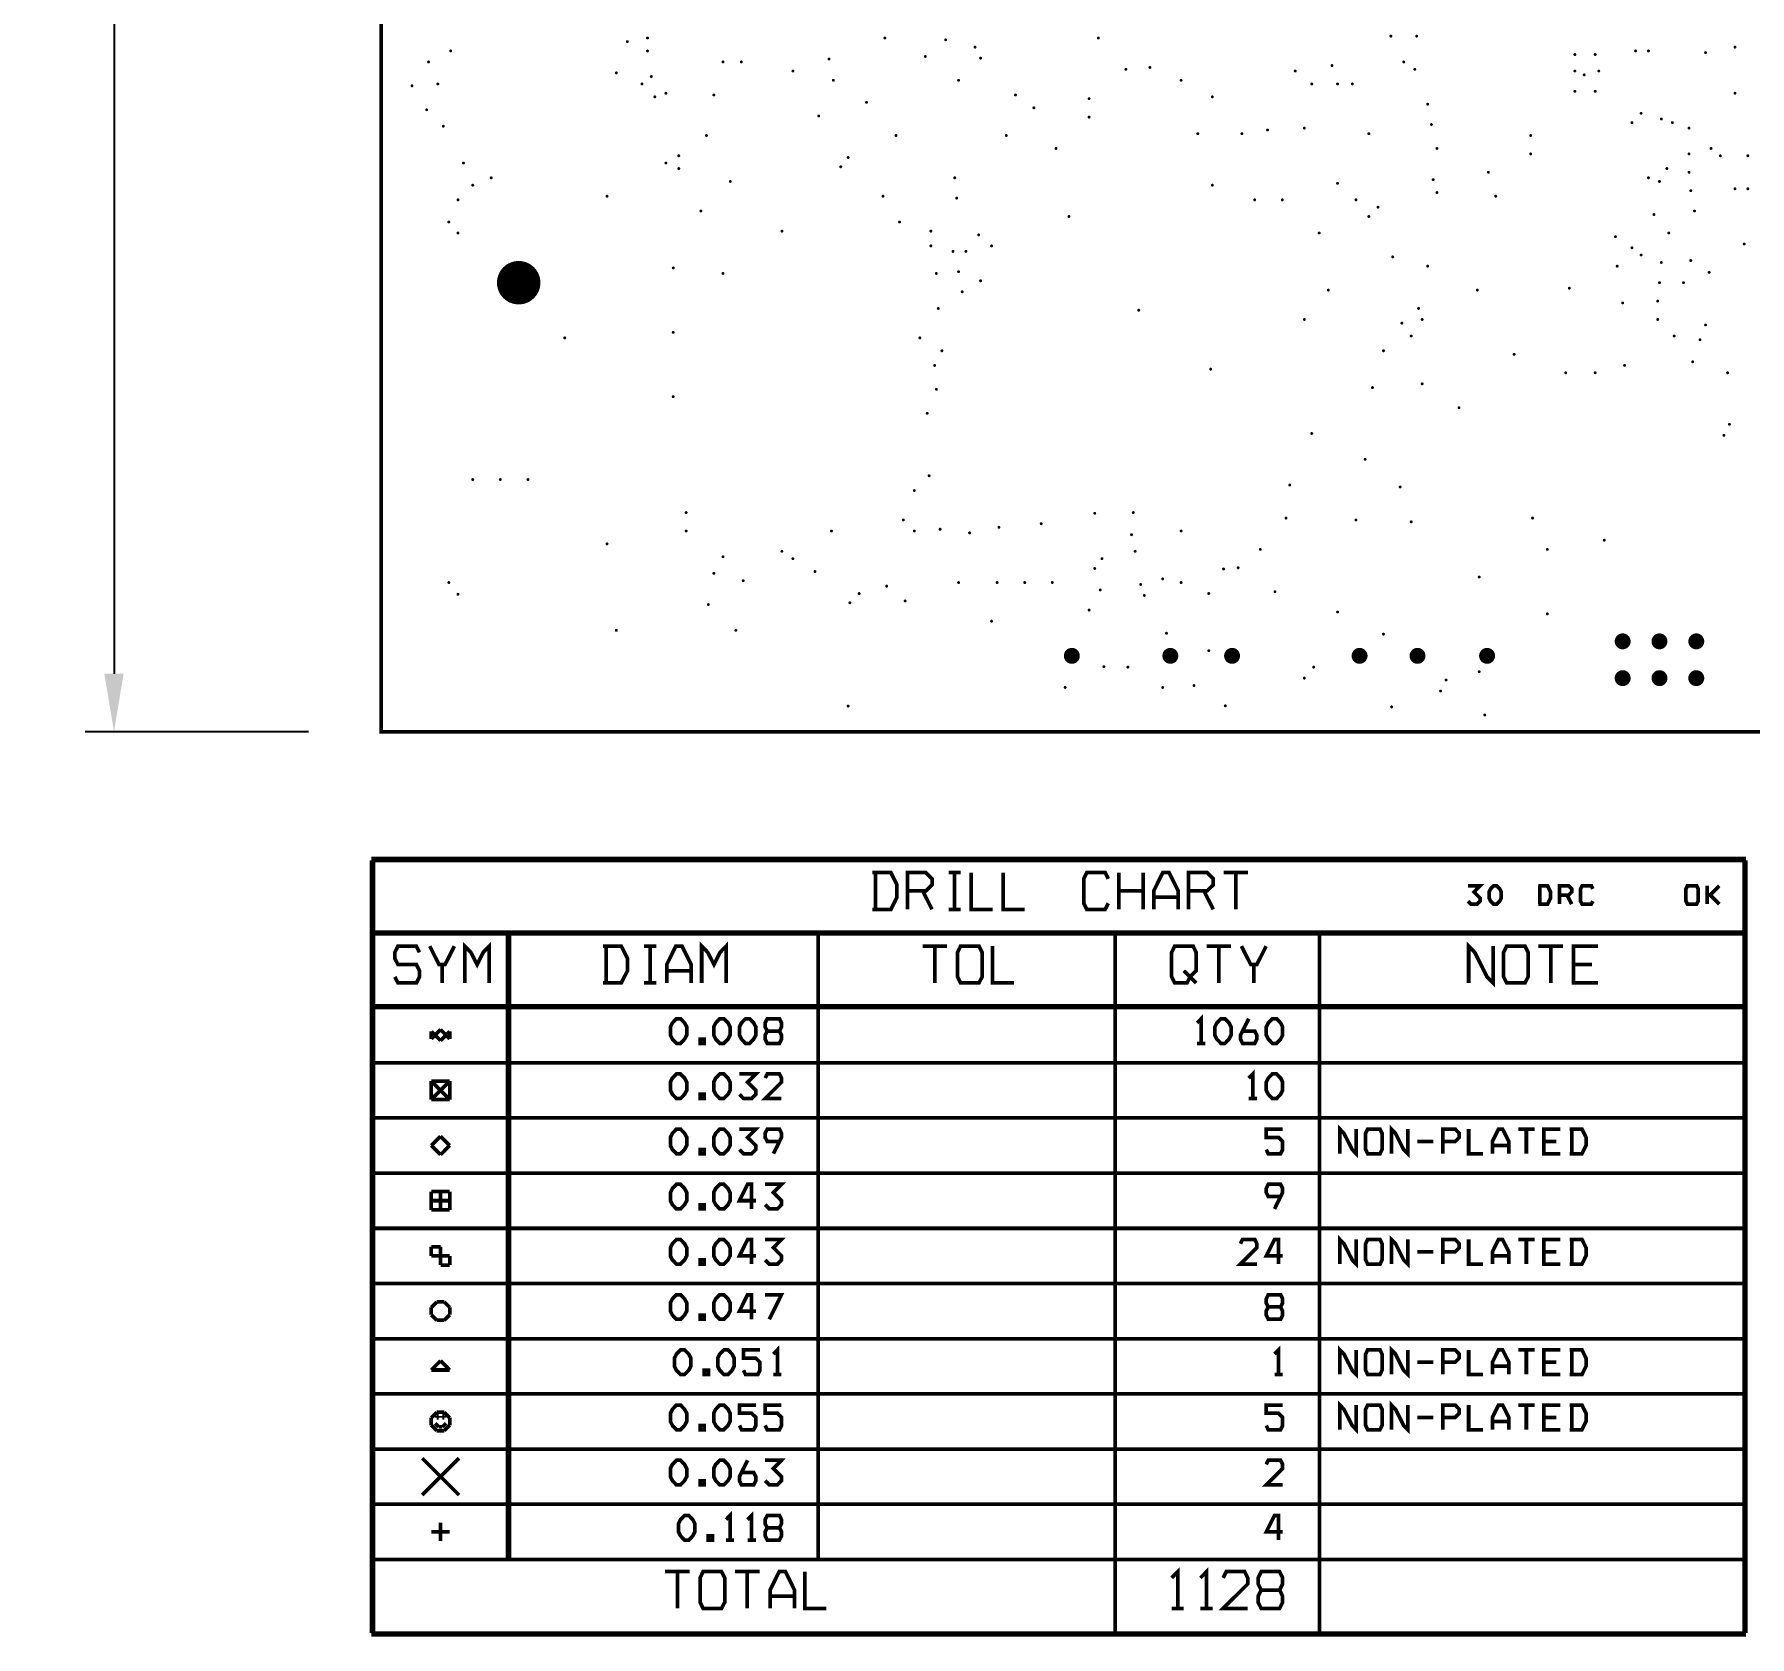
# Model space of a CAD drawing. Extents: x 360 to 555, y 561 to 888.
# Drawn here: x 360 to 478.4, y 561.1 to 671.8 of the extents above; entities that cross this region are included whole.
import ezdxf

# ---------------------------------------------------------------- set-up
doc = ezdxf.new("R2010")
doc.units = 0
doc.header["$LTSCALE"] = 10
doc.header["$MEASUREMENT"] = 0
doc.layers.get('0').update_dxf_attribs({"linetype": 'CONTINUOUS'})
doc.layers.get('Defpoints').update_dxf_attribs({"linetype": 'CONTINUOUS'})
for name, color, linetype in [('22-303-0_DRD', 6, 'CONTINUOUS'), ('22-303-0_DRL', 1, 'CONTINUOUS'), ('QUOTE', 6, 'CONTINUOUS'), ('THRUHOLE_NPT', 7, 'CONTINUOUS'), ('THRUHOLE_TAP', 1, 'CONTINUOUS')]:
    doc.layers.add(name, color=color, linetype=linetype)
doc.styles.add('STILE3', font='arial.ttf', dxfattribs={"width": 1.2, "height": 3})
doc.dimstyles.new('QUOTE', dxfattribs={"dimscale": 0, "dimtxt": 3, "dimasz": 4, "dimexe": 2, "dimexo": 5, "dimgap": 2, "dimtad": 1, "dimdec": 1, "dimzin": 13, "dimdsep": 46, "dimtxsty": 'STILE3', "dimcen": 0, "dimclrt": 7, "dimadec": 0, "dimazin": 0, "dimtfac": 0.666667, "dimtdec": 1, "dimtofl": 0, "dimtmove": 2, "dimatfit": 3, "dimfxl": 0, "dimtolj": 1, "dimtzin": 13, "dimarcsym": 0})

# ---------------------------------------------------------------- blocks, each defined once
blk = doc.blocks.new('ROUND_28')
at = {"const_width": 0.54991}
blk.add_lwpolyline([(-0.274954, 0, 1), (0.274954, 0, 1)], format="xyb", close=True, dxfattribs=at)
blk = doc.blocks.new('ROUND_111')
at = {"const_width": 1.49987}
blk.add_lwpolyline([(-0.749934, 0, 1), (0.749934, 0, 1)], format="xyb", close=True, dxfattribs=at)
blk = doc.blocks.new('ROUND_115')
at = {"const_width": 0.10033}
blk.add_lwpolyline([(-0.050164, 0, 1), (0.050164, 0, 1)], format="xyb", close=True, dxfattribs=at)
blk = doc.blocks.new('ROUND_116')
at = {"const_width": 0.10033}
blk.add_lwpolyline([(-0.050164, 0, 1), (0.050164, 0, 1)], format="xyb", close=True, dxfattribs=at)
blk = doc.blocks.new('ROUND_117')
at = {"const_width": 0.10033}
blk.add_lwpolyline([(-0.050164, 0, 1), (0.050164, 0, 1)], format="xyb", close=True, dxfattribs=at)
blk = doc.blocks.new('ROUND_108')
at = {"const_width": 0.10033}
blk.add_lwpolyline([(-0.050164, 0, 1), (0.050164, 0, 1)], format="xyb", close=True, dxfattribs=at)
blk = doc.blocks.new('ROUND_82')
at = {"const_width": 1.49987}
blk.add_lwpolyline([(-0.749934, 0, 1), (0.749934, 0, 1)], format="xyb", close=True, dxfattribs=at)
blk = doc.blocks.new('*D125')
at = {"layer": 'Defpoints', "color": 0, "transparency": 16777216}
for p in [(383.91, 863.61), (365.48, 623.61), (383.91, 623.61)]:
    blk.add_point(p, dxfattribs=at)
at = {"layer": 'QUOTE', "color": 0, "lineweight": -2, "transparency": 16777216}
for p, q in [((378.91, 863.61), (363.48, 863.61)), ((365.48, 859.61), (365.48, 627.61)), ((378.91, 623.61), (363.48, 623.61))]:
    blk.add_line(p, q, dxfattribs=at)
at = {"layer": 'QUOTE', "color": 0, "transparency": 16777216}
for points in [[(364.81, 859.61), (366.14, 859.61), (365.48, 863.61)], [(364.81, 627.61), (366.14, 627.61), (365.48, 623.61)]]:
    blk.add_solid(points, dxfattribs=at)
at = {"layer": 'QUOTE', "color": 7, "transparency": 16777216, "insert": (361.95, 743.61), "char_height": 3, "attachment_point": 5, "rotation": 90, "style": 'STILE3'}
blk.add_mtext('\\A1;240', dxfattribs=at)

msp = doc.modelspace()

# ---------------------------------------------------------------- linework, layer by layer
at = {"layer": '22-303-0_DRD', "const_width": 0.254}
for points in [[(504.41, 863.61), (504.41, 853.61), (509.42, 853.61), (509.42, 863.61), (523.91, 863.61), (523.91, 623.61), (383.91, 623.61), (383.91, 863.61), (504.41, 863.61)], [(478.12, 614.86), (383.25, 614.86)], [(383.25, 561.39), (383.25, 614.73)], [(478, 614.73), (383.38, 614.73)], [(383.38, 561.39), (383.38, 614.73)], [(478, 561.39), (478, 614.73)], [(478.12, 561.39), (478.12, 614.73)], [(417.83, 611.35), (419.1, 611.35), (419.52, 612.19), (419.52, 613.04), (419.1, 613.89), (417.83, 613.89)], [(418.04, 611.35), (418.04, 613.89)], [(420.24, 612.62), (421.51, 612.62), (421.94, 613.04), (421.94, 613.46), (421.51, 613.89), (420.24, 613.89), (420.24, 611.35)], [(423.92, 613.89), (423.08, 613.89)], [(423.5, 611.35), (423.5, 613.89)], [(426.13, 611.35), (424.65, 611.35), (424.65, 613.89)], [(428.33, 611.35), (426.85, 611.35), (426.85, 613.89)], [(434.11, 611.77), (433.89, 611.35), (432.62, 611.35), (432.41, 611.77), (432.41, 613.46), (432.62, 613.89), (433.89, 613.89), (434.11, 613.46)], [(434.83, 611.35), (434.83, 613.89)], [(436.52, 611.35), (436.52, 613.89)], [(438.93, 611.35), (438.93, 612.62), (438.3, 613.89), (437.87, 613.89), (437.24, 612.62), (437.24, 611.35)], [(439.65, 612.62), (440.92, 612.62), (441.35, 613.04), (441.35, 613.46), (440.92, 613.89), (439.65, 613.89), (439.65, 611.35)], [(443.76, 613.89), (442.07, 613.89)], [(442.91, 611.35), (442.91, 613.89)], [(421.3, 612.62), (421.94, 611.35)], [(436.52, 612.62), (434.83, 612.62)], [(438.93, 612.19), (437.24, 612.19)], [(440.71, 612.62), (441.35, 611.35)], [(458.93, 611.92), (459.14, 611.71), (459.56, 611.71), (459.77, 611.92), (459.77, 612.13), (459.35, 612.55), (459.77, 612.98), (458.93, 612.98)], [(460.7, 611.71), (460.49, 611.92), (460.39, 612.13), (460.39, 612.55), (460.49, 612.76), (460.7, 612.98), (460.91, 612.98), (461.13, 612.76), (461.23, 612.55), (461.23, 612.13), (461.13, 611.92), (460.91, 611.71), (460.7, 611.71)], [(463.78, 611.71), (464.42, 611.71), (464.63, 612.13), (464.63, 612.55), (464.42, 612.98), (463.78, 612.98)], [(463.89, 611.71), (463.89, 612.98)], [(465.24, 612.34), (465.88, 612.34), (466.09, 612.55), (466.09, 612.76), (465.88, 612.98), (465.24, 612.98), (465.24, 611.71)], [(465.77, 612.34), (466.09, 611.71)], [(467.55, 611.92), (467.44, 611.71), (466.81, 611.71), (466.7, 611.92), (466.7, 612.76), (466.81, 612.98), (467.44, 612.98), (467.55, 612.76)], [(474.08, 611.71), (473.98, 611.92), (473.98, 612.76), (474.08, 612.98), (474.71, 612.98), (474.82, 612.76), (474.82, 611.92), (474.71, 611.71), (474.08, 611.71)], [(475.44, 612.98), (475.44, 611.71)], [(476.28, 611.71), (475.65, 612.34), (476.28, 612.98)], [(423.92, 611.35), (423.08, 611.35)], [(478, 609.78), (383.38, 609.78)], [(478, 609.65), (383.38, 609.65)], [(392.65, 566.47), (392.65, 609.65)], [(392.78, 566.47), (392.78, 609.65)], [(414.09, 566.47), (414.09, 609.65)], [(434.58, 561.39), (434.58, 609.65)], [(448.68, 561.39), (448.68, 609.65)], [(386.56, 608.38), (386.35, 608.81), (385.08, 608.81), (384.86, 608.38), (384.86, 607.96), (385.08, 607.54), (386.35, 607.54), (386.56, 607.11), (386.56, 606.69), (386.35, 606.27), (385.08, 606.27), (384.86, 606.69)], [(388.97, 608.81), (388.33, 607.54), (387.91, 607.54), (387.27, 608.81)], [(391.38, 606.27), (391.38, 608.81), (390.96, 608.38), (390.54, 607.54), (390.11, 608.38), (389.69, 608.81), (389.69, 606.27)], [(399.22, 606.27), (400.49, 606.27), (400.92, 607.11), (400.92, 607.96), (400.49, 608.81), (399.22, 608.81)], [(399.44, 606.27), (399.44, 608.81)], [(402.91, 608.81), (402.06, 608.81)], [(402.48, 606.27), (402.48, 608.81)], [(405.32, 606.27), (405.32, 607.54), (404.68, 608.81), (404.26, 608.81), (403.63, 607.54), (403.63, 606.27)], [(407.73, 606.27), (407.73, 608.81), (407.31, 608.38), (406.89, 607.54), (406.46, 608.38), (406.04, 608.81), (406.04, 606.27)], [(422.98, 608.81), (421.29, 608.81)], [(422.14, 606.27), (422.14, 608.81)], [(423.91, 606.27), (423.7, 606.69), (423.7, 608.38), (423.91, 608.81), (425.18, 608.81), (425.4, 608.38), (425.4, 606.69), (425.18, 606.27), (423.91, 606.27)], [(427.6, 606.27), (426.12, 606.27), (426.12, 608.81)], [(438.48, 606.69), (438.69, 606.27), (439.54, 606.27), (439.75, 606.69), (440.17, 607.11), (440.17, 608.38), (439.96, 608.81), (438.69, 608.81), (438.48, 608.38), (438.48, 606.69)], [(442.58, 608.81), (440.89, 608.81)], [(441.74, 606.27), (441.74, 608.81)], [(445, 608.81), (444.36, 607.54), (443.94, 607.54), (443.3, 608.81)], [(460.67, 608.81), (460.67, 606.27), (460.25, 606.69), (459.4, 608.38), (458.98, 608.81), (458.98, 606.27)], [(461.6, 606.27), (461.39, 606.69), (461.39, 608.38), (461.6, 608.81), (462.87, 608.81), (463.08, 608.38), (463.08, 606.69), (462.87, 606.27), (461.6, 606.27)], [(465.5, 608.81), (463.8, 608.81)], [(464.65, 606.27), (464.65, 608.81)], [(467.91, 606.27), (466.22, 606.27), (466.22, 608.81), (467.91, 608.81)], [(388.12, 606.27), (388.12, 607.54)], [(444.15, 606.27), (444.15, 607.54)], [(467.49, 607.54), (466.22, 607.54)], [(402.91, 606.27), (402.06, 606.27)], [(405.32, 607.11), (403.63, 607.11)], [(439.32, 607.11), (440.17, 606.27)], [(478, 604.7), (383.38, 604.7)], [(478, 604.57), (383.38, 604.57)], [(404.3, 602.1), (404.02, 602.39), (403.88, 602.67), (403.88, 603.23), (404.02, 603.51), (404.3, 603.8), (404.58, 603.8), (404.86, 603.51), (405.01, 603.23), (405.01, 602.67), (404.86, 602.39), (404.58, 602.1), (404.3, 602.1)], [(407.29, 602.1), (407.01, 602.39), (406.87, 602.67), (406.87, 603.23), (407.01, 603.51), (407.29, 603.8), (407.57, 603.8), (407.86, 603.51), (408, 603.23), (408, 602.67), (407.86, 602.39), (407.57, 602.1), (407.29, 602.1)], [(409.07, 602.1), (408.79, 602.39), (408.65, 602.67), (408.65, 603.23), (408.79, 603.51), (409.07, 603.8), (409.35, 603.8), (409.63, 603.51), (409.78, 603.23), (409.78, 602.67), (409.63, 602.39), (409.35, 602.1), (409.07, 602.1)], [(411.41, 602.95), (411.55, 603.23), (411.55, 603.51), (411.41, 603.8), (410.57, 603.8), (410.42, 603.51), (410.42, 603.23), (410.57, 602.95), (411.41, 602.95), (411.55, 602.67), (411.55, 602.39), (411.41, 602.1), (410.57, 602.1), (410.42, 602.39), (410.42, 602.67), (410.57, 602.95)], [(440.52, 602.1), (440.52, 603.8), (440.24, 603.51)], [(441.88, 602.1), (441.6, 602.39), (441.46, 602.67), (441.46, 603.23), (441.6, 603.51), (441.88, 603.8), (442.16, 603.8), (442.44, 603.51), (442.58, 603.23), (442.58, 602.67), (442.44, 602.39), (442.16, 602.1), (441.88, 602.1)], [(443.37, 602.95), (444.22, 602.95), (444.36, 602.67), (444.36, 602.39), (444.22, 602.1), (443.37, 602.1), (443.23, 602.39), (443.23, 602.67), (443.8, 603.8)], [(445.43, 602.1), (445.15, 602.39), (445.01, 602.67), (445.01, 603.23), (445.15, 603.51), (445.43, 603.8), (445.72, 603.8), (446, 603.51), (446.14, 603.23), (446.14, 602.67), (446, 602.39), (445.72, 602.1), (445.43, 602.1)], [(387.38, 602.41), (388.02, 603.05)], [(387.38, 602.92), (387.38, 602.41)], [(388.02, 602.29), (387.38, 602.92)], [(388.02, 603.05), (388.65, 602.41)], [(388.65, 602.92), (388.02, 602.29)], [(388.65, 602.41), (388.65, 602.92)], [(405.94, 602.1), (406.22, 602.1), (406.22, 602.39), (405.94, 602.39), (405.94, 602.1)], [(440.81, 602.1), (440.24, 602.1)], [(478, 600.76), (383.38, 600.76)], [(444.08, 598.29), (444.08, 599.99), (443.8, 599.7)], [(387.38, 599.49), (387.38, 598.22)], [(388.65, 599.49), (387.38, 599.49)], [(388.65, 599.49), (387.38, 598.22)], [(388.65, 598.22), (387.38, 599.49)], [(388.65, 598.22), (388.65, 599.49)], [(404.3, 598.29), (404.02, 598.58), (403.88, 598.86), (403.88, 599.42), (404.02, 599.7), (404.3, 599.99), (404.58, 599.99), (404.86, 599.7), (405.01, 599.42), (405.01, 598.86), (404.86, 598.58), (404.58, 598.29), (404.3, 598.29)], [(407.29, 598.29), (407.01, 598.58), (406.87, 598.86), (406.87, 599.42), (407.01, 599.7), (407.29, 599.99), (407.57, 599.99), (407.86, 599.7), (408, 599.42), (408, 598.86), (407.86, 598.58), (407.57, 598.29), (407.29, 598.29)], [(408.65, 598.58), (408.93, 598.29), (409.49, 598.29), (409.78, 598.58), (409.78, 598.86), (409.21, 599.42), (409.78, 599.99), (408.65, 599.99)], [(411.55, 598.29), (410.42, 598.29), (411.55, 599.42), (411.55, 599.7), (411.41, 599.99), (410.57, 599.99), (410.42, 599.7)], [(445.43, 598.29), (445.15, 598.58), (445.01, 598.86), (445.01, 599.42), (445.15, 599.7), (445.43, 599.99), (445.72, 599.99), (446, 599.7), (446.14, 599.42), (446.14, 598.86), (446, 598.58), (445.72, 598.29), (445.43, 598.29)], [(387.38, 598.22), (388.65, 598.22)], [(405.94, 598.29), (406.22, 598.29), (406.22, 598.58), (405.94, 598.58), (405.94, 598.29)], [(444.36, 598.29), (443.8, 598.29)], [(478, 596.95), (383.38, 596.95)], [(388.02, 595.68), (387.38, 595.05)], [(388.65, 595.05), (388.02, 595.68)], [(404.3, 594.48), (404.02, 594.77), (403.88, 595.05), (403.88, 595.61), (404.02, 595.89), (404.3, 596.18), (404.58, 596.18), (404.86, 595.89), (405.01, 595.61), (405.01, 595.05), (404.86, 594.77), (404.58, 594.48), (404.3, 594.48)], [(407.29, 594.48), (407.01, 594.77), (406.87, 595.05), (406.87, 595.61), (407.01, 595.89), (407.29, 596.18), (407.57, 596.18), (407.86, 595.89), (408, 595.61), (408, 595.05), (407.86, 594.77), (407.57, 594.48), (407.29, 594.48)], [(408.65, 594.77), (408.93, 594.48), (409.49, 594.48), (409.78, 594.77), (409.78, 595.05), (409.21, 595.61), (409.78, 596.18), (408.65, 596.18)], [(411.41, 595.33), (410.57, 595.33), (410.42, 595.61), (410.42, 595.89), (410.57, 596.18), (411.41, 596.18), (411.55, 595.89), (411.55, 595.61), (410.99, 594.48)], [(445.01, 594.77), (445.15, 594.48), (446, 594.48), (446.14, 594.77), (446.14, 595.33), (445.86, 595.61), (445.01, 595.61), (445.01, 596.18), (446.14, 596.18)], [(451.22, 596.18), (451.22, 594.48), (450.94, 594.77), (450.37, 595.89), (450.09, 596.18), (450.09, 594.48)], [(452.01, 594.48), (451.87, 594.77), (451.87, 595.89), (452.01, 596.18), (452.86, 596.18), (453, 595.89), (453, 594.77), (452.86, 594.48), (452.01, 594.48)], [(454.78, 596.18), (454.78, 594.48), (454.49, 594.77), (453.93, 595.89), (453.65, 596.18), (453.65, 594.48)], [(457.2, 595.33), (458.05, 595.33), (458.33, 595.61), (458.33, 595.89), (458.05, 596.18), (457.2, 596.18), (457.2, 594.48)], [(459.97, 594.48), (458.98, 594.48), (458.98, 596.18)], [(461.75, 594.48), (461.75, 595.33), (461.32, 596.18), (461.04, 596.18), (460.62, 595.33), (460.62, 594.48)], [(463.53, 596.18), (462.4, 596.18)], [(462.96, 594.48), (462.96, 596.18)], [(465.3, 594.48), (464.17, 594.48), (464.17, 596.18), (465.3, 596.18)], [(465.95, 594.48), (466.8, 594.48), (467.08, 595.05), (467.08, 595.61), (466.8, 596.18), (465.95, 596.18)], [(466.09, 594.48), (466.09, 596.18)], [(387.38, 595.05), (388.02, 594.41)], [(388.02, 594.41), (388.65, 595.05)], [(405.94, 594.48), (406.22, 594.48), (406.22, 594.77), (405.94, 594.77), (405.94, 594.48)], [(456.55, 595.33), (455.43, 595.33)], [(461.75, 595.05), (460.62, 595.05)], [(465.02, 595.33), (464.17, 595.33)], [(478, 593.14), (383.38, 593.14)], [(387.38, 591.87), (387.38, 590.6)], [(388.65, 591.87), (387.38, 591.87)], [(388.02, 591.87), (388.02, 590.6)], [(388.65, 590.6), (388.65, 591.87)], [(404.3, 590.67), (404.02, 590.96), (403.88, 591.24), (403.88, 591.8), (404.02, 592.08), (404.3, 592.37), (404.58, 592.37), (404.86, 592.08), (405.01, 591.8), (405.01, 591.24), (404.86, 590.96), (404.58, 590.67), (404.3, 590.67)], [(407.29, 590.67), (407.01, 590.96), (406.87, 591.24), (406.87, 591.8), (407.01, 592.08), (407.29, 592.37), (407.57, 592.37), (407.86, 592.08), (408, 591.8), (408, 591.24), (407.86, 590.96), (407.57, 590.67), (407.29, 590.67)], [(409.78, 591.24), (408.65, 591.24), (409.21, 592.37), (409.49, 592.37), (409.49, 590.67)], [(410.42, 590.96), (410.71, 590.67), (411.27, 590.67), (411.55, 590.96), (411.55, 591.24), (410.99, 591.8), (411.55, 592.37), (410.42, 592.37)], [(446, 591.52), (445.15, 591.52), (445.01, 591.8), (445.01, 592.08), (445.15, 592.37), (446, 592.37), (446.14, 592.08), (446.14, 591.8), (445.58, 590.67)], [(388.65, 591.24), (387.38, 591.24)], [(405.94, 590.67), (406.22, 590.67), (406.22, 590.96), (405.94, 590.96), (405.94, 590.67)], [(387.38, 590.6), (388.65, 590.6)], [(478, 589.33), (383.38, 589.33)], [(404.3, 586.86), (404.02, 587.15), (403.88, 587.43), (403.88, 587.99), (404.02, 588.27), (404.3, 588.56), (404.58, 588.56), (404.86, 588.27), (405.01, 587.99), (405.01, 587.43), (404.86, 587.15), (404.58, 586.86), (404.3, 586.86)], [(407.29, 586.86), (407.01, 587.15), (406.87, 587.43), (406.87, 587.99), (407.01, 588.27), (407.29, 588.56), (407.57, 588.56), (407.86, 588.27), (408, 587.99), (408, 587.43), (407.86, 587.15), (407.57, 586.86), (407.29, 586.86)], [(409.78, 587.43), (408.65, 587.43), (409.21, 588.56), (409.49, 588.56), (409.49, 586.86)], [(410.42, 587.15), (410.71, 586.86), (411.27, 586.86), (411.55, 587.15), (411.55, 587.43), (410.99, 587.99), (411.55, 588.56), (410.42, 588.56)], [(444.36, 586.86), (443.23, 586.86), (444.36, 587.99), (444.36, 588.27), (444.22, 588.56), (443.37, 588.56), (443.23, 588.27)], [(446.14, 587.43), (445.01, 587.43), (445.58, 588.56), (445.86, 588.56), (445.86, 586.86)], [(451.22, 588.56), (451.22, 586.86), (450.94, 587.15), (450.37, 588.27), (450.09, 588.56), (450.09, 586.86)], [(452.01, 586.86), (451.87, 587.15), (451.87, 588.27), (452.01, 588.56), (452.86, 588.56), (453, 588.27), (453, 587.15), (452.86, 586.86), (452.01, 586.86)], [(454.78, 588.56), (454.78, 586.86), (454.49, 587.15), (453.93, 588.27), (453.65, 588.56), (453.65, 586.86)], [(457.2, 587.71), (458.05, 587.71), (458.33, 587.99), (458.33, 588.27), (458.05, 588.56), (457.2, 588.56), (457.2, 586.86)], [(459.97, 586.86), (458.98, 586.86), (458.98, 588.56)], [(461.75, 586.86), (461.75, 587.71), (461.32, 588.56), (461.04, 588.56), (460.62, 587.71), (460.62, 586.86)], [(463.53, 588.56), (462.4, 588.56)], [(462.96, 586.86), (462.96, 588.56)], [(465.3, 586.86), (464.17, 586.86), (464.17, 588.56), (465.3, 588.56)], [(465.95, 586.86), (466.8, 586.86), (467.08, 587.43), (467.08, 587.99), (466.8, 588.56), (465.95, 588.56)], [(466.09, 586.86), (466.09, 588.56)], [(387.38, 588.06), (387.38, 587.43)], [(388.02, 588.06), (387.38, 588.06)], [(387.38, 587.43), (388.65, 587.43)], [(388.02, 586.79), (388.02, 588.06)], [(388.65, 587.43), (388.65, 586.79)], [(405.94, 586.86), (406.22, 586.86), (406.22, 587.15), (405.94, 587.15), (405.94, 586.86)], [(456.55, 587.71), (455.43, 587.71)], [(461.75, 587.43), (460.62, 587.43)], [(465.02, 587.71), (464.17, 587.71)], [(388.65, 586.79), (388.02, 586.79)], [(478, 585.52), (383.38, 585.52)], [(387.76, 584.25), (387.38, 583.87)], [(387.38, 583.87), (387.38, 583.36)], [(388.27, 584.25), (387.76, 584.25)], [(388.65, 583.87), (388.27, 584.25)], [(388.65, 583.36), (388.65, 583.87)], [(404.3, 583.05), (404.02, 583.34), (403.88, 583.62), (403.88, 584.18), (404.02, 584.46), (404.3, 584.75), (404.58, 584.75), (404.86, 584.46), (405.01, 584.18), (405.01, 583.62), (404.86, 583.34), (404.58, 583.05), (404.3, 583.05)], [(407.29, 583.05), (407.01, 583.34), (406.87, 583.62), (406.87, 584.18), (407.01, 584.46), (407.29, 584.75), (407.57, 584.75), (407.86, 584.46), (408, 584.18), (408, 583.62), (407.86, 583.34), (407.57, 583.05), (407.29, 583.05)], [(409.78, 583.62), (408.65, 583.62), (409.21, 584.75), (409.49, 584.75), (409.49, 583.05)], [(410.71, 583.05), (411.55, 584.75), (410.42, 584.75)], [(446, 583.9), (446.14, 584.18), (446.14, 584.46), (446, 584.75), (445.15, 584.75), (445.01, 584.46), (445.01, 584.18), (445.15, 583.9), (446, 583.9), (446.14, 583.62), (446.14, 583.34), (446, 583.05), (445.15, 583.05), (445.01, 583.34), (445.01, 583.62), (445.15, 583.9)], [(387.38, 583.36), (387.76, 582.98)], [(387.76, 582.98), (388.27, 582.98)], [(388.27, 582.98), (388.65, 583.36)], [(405.94, 583.05), (406.22, 583.05), (406.22, 583.34), (405.94, 583.34), (405.94, 583.05)], [(478, 581.71), (383.38, 581.71)], [(388.02, 580.19), (387.38, 579.55)], [(388.65, 579.55), (388.02, 580.19)], [(404.58, 579.24), (404.3, 579.53), (404.16, 579.81), (404.16, 580.37), (404.3, 580.65), (404.58, 580.94), (404.86, 580.94), (405.15, 580.65), (405.29, 580.37), (405.29, 579.81), (405.15, 579.53), (404.86, 579.24), (404.58, 579.24)], [(407.57, 579.24), (407.29, 579.53), (407.15, 579.81), (407.15, 580.37), (407.29, 580.65), (407.57, 580.94), (407.86, 580.94), (408.14, 580.65), (408.28, 580.37), (408.28, 579.81), (408.14, 579.53), (407.86, 579.24), (407.57, 579.24)], [(408.93, 579.53), (409.07, 579.24), (409.92, 579.24), (410.06, 579.53), (410.06, 580.09), (409.78, 580.37), (408.93, 580.37), (408.93, 580.94), (410.06, 580.94)], [(411.27, 579.24), (411.27, 580.94), (410.99, 580.65)], [(445.86, 579.24), (445.86, 580.94), (445.58, 580.65)], [(451.22, 580.94), (451.22, 579.24), (450.94, 579.53), (450.37, 580.65), (450.09, 580.94), (450.09, 579.24)], [(452.01, 579.24), (451.87, 579.53), (451.87, 580.65), (452.01, 580.94), (452.86, 580.94), (453, 580.65), (453, 579.53), (452.86, 579.24), (452.01, 579.24)], [(454.78, 580.94), (454.78, 579.24), (454.49, 579.53), (453.93, 580.65), (453.65, 580.94), (453.65, 579.24)], [(456.55, 580.09), (455.43, 580.09)], [(457.2, 580.09), (458.05, 580.09), (458.33, 580.37), (458.33, 580.65), (458.05, 580.94), (457.2, 580.94), (457.2, 579.24)], [(459.97, 579.24), (458.98, 579.24), (458.98, 580.94)], [(461.75, 579.24), (461.75, 580.09), (461.32, 580.94), (461.04, 580.94), (460.62, 580.09), (460.62, 579.24)], [(463.53, 580.94), (462.4, 580.94)], [(462.96, 579.24), (462.96, 580.94)], [(465.3, 579.24), (464.17, 579.24), (464.17, 580.94), (465.3, 580.94)], [(465.02, 580.09), (464.17, 580.09)], [(465.95, 579.24), (466.8, 579.24), (467.08, 579.81), (467.08, 580.37), (466.8, 580.94), (465.95, 580.94)], [(466.09, 579.24), (466.09, 580.94)], [(387.38, 579.55), (388.65, 579.55)], [(406.22, 579.24), (406.5, 579.24), (406.5, 579.53), (406.22, 579.53), (406.22, 579.24)], [(411.55, 579.24), (410.99, 579.24)], [(446.14, 579.24), (445.58, 579.24)], [(461.75, 579.81), (460.62, 579.81)], [(478, 577.9), (383.38, 577.9)], [(387.76, 576.63), (387.38, 576.25)], [(388.27, 576.63), (387.76, 576.63)], [(388.65, 576.25), (388.27, 576.63)], [(404.3, 575.43), (404.02, 575.72), (403.88, 576), (403.88, 576.56), (404.02, 576.84), (404.3, 577.13), (404.58, 577.13), (404.86, 576.84), (405.01, 576.56), (405.01, 576), (404.86, 575.72), (404.58, 575.43), (404.3, 575.43)], [(407.29, 575.43), (407.01, 575.72), (406.87, 576), (406.87, 576.56), (407.01, 576.84), (407.29, 577.13), (407.57, 577.13), (407.86, 576.84), (408, 576.56), (408, 576), (407.86, 575.72), (407.57, 575.43), (407.29, 575.43)], [(408.65, 575.72), (408.79, 575.43), (409.63, 575.43), (409.78, 575.72), (409.78, 576.28), (409.49, 576.56), (408.65, 576.56), (408.65, 577.13), (409.78, 577.13)], [(410.42, 575.72), (410.57, 575.43), (411.41, 575.43), (411.55, 575.72), (411.55, 576.28), (411.27, 576.56), (410.42, 576.56), (410.42, 577.13), (411.55, 577.13)], [(445.01, 575.72), (445.15, 575.43), (446, 575.43), (446.14, 575.72), (446.14, 576.28), (445.86, 576.56), (445.01, 576.56), (445.01, 577.13), (446.14, 577.13)], [(451.22, 577.13), (451.22, 575.43), (450.94, 575.72), (450.37, 576.84), (450.09, 577.13), (450.09, 575.43)], [(452.01, 575.43), (451.87, 575.72), (451.87, 576.84), (452.01, 577.13), (452.86, 577.13), (453, 576.84), (453, 575.72), (452.86, 575.43), (452.01, 575.43)], [(454.78, 577.13), (454.78, 575.43), (454.49, 575.72), (453.93, 576.84), (453.65, 577.13), (453.65, 575.43)], [(457.2, 576.28), (458.05, 576.28), (458.33, 576.56), (458.33, 576.84), (458.05, 577.13), (457.2, 577.13), (457.2, 575.43)], [(459.97, 575.43), (458.98, 575.43), (458.98, 577.13)], [(461.75, 575.43), (461.75, 576.28), (461.32, 577.13), (461.04, 577.13), (460.62, 576.28), (460.62, 575.43)], [(463.53, 577.13), (462.4, 577.13)], [(462.96, 575.43), (462.96, 577.13)], [(465.3, 575.43), (464.17, 575.43), (464.17, 577.13), (465.3, 577.13)], [(465.95, 575.43), (466.8, 575.43), (467.08, 576), (467.08, 576.56), (466.8, 577.13), (465.95, 577.13)], [(466.09, 575.43), (466.09, 577.13)], [(387.38, 576.25), (387.38, 575.74)], [(387.38, 575.74), (387.76, 575.36)], [(387.89, 575.62), (387.64, 575.87)], [(387.76, 576.38), (387.76, 576.25)], [(387.89, 576.38), (387.76, 576.38)], [(387.76, 576.25), (387.89, 576.25)], [(387.76, 575.36), (388.27, 575.36)], [(387.89, 576.25), (387.89, 576.38)], [(388.14, 575.62), (387.89, 575.62)], [(388.14, 576.38), (388.14, 576.25)], [(388.27, 576.38), (388.14, 576.38)], [(388.14, 576.25), (388.27, 576.25)], [(388.4, 575.87), (388.14, 575.62)], [(388.27, 576.25), (388.27, 576.38)], [(388.27, 575.36), (388.65, 575.74)], [(388.65, 575.74), (388.65, 576.25)], [(405.94, 575.43), (406.22, 575.43), (406.22, 575.72), (405.94, 575.72), (405.94, 575.43)], [(456.55, 576.28), (455.43, 576.28)], [(461.75, 576), (460.62, 576)], [(465.02, 576.28), (464.17, 576.28)], [(478, 574.09), (383.38, 574.09)], [(389.29, 573.46), (386.75, 570.92)], [(389.29, 570.92), (386.75, 573.46)], [(404.3, 571.62), (404.02, 571.91), (403.88, 572.19), (403.88, 572.75), (404.02, 573.03), (404.3, 573.32), (404.58, 573.32), (404.86, 573.03), (405.01, 572.75), (405.01, 572.19), (404.86, 571.91), (404.58, 571.62), (404.3, 571.62)], [(407.29, 571.62), (407.01, 571.91), (406.87, 572.19), (406.87, 572.75), (407.01, 573.03), (407.29, 573.32), (407.57, 573.32), (407.86, 573.03), (408, 572.75), (408, 572.19), (407.86, 571.91), (407.57, 571.62), (407.29, 571.62)], [(408.79, 572.47), (409.63, 572.47), (409.78, 572.19), (409.78, 571.91), (409.63, 571.62), (408.79, 571.62), (408.65, 571.91), (408.65, 572.19), (409.21, 573.32)], [(410.42, 571.91), (410.71, 571.62), (411.27, 571.62), (411.55, 571.91), (411.55, 572.19), (410.99, 572.75), (411.55, 573.32), (410.42, 573.32)], [(446.14, 571.62), (445.01, 571.62), (446.14, 572.75), (446.14, 573.03), (446, 573.32), (445.15, 573.32), (445.01, 573.03)], [(405.94, 571.62), (406.22, 571.62), (406.22, 571.91), (405.94, 571.91), (405.94, 571.62)], [(478, 570.28), (383.38, 570.28)], [(404.86, 567.81), (404.58, 568.1), (404.44, 568.38), (404.44, 568.94), (404.58, 569.22), (404.86, 569.51), (405.15, 569.51), (405.43, 569.22), (405.57, 568.94), (405.57, 568.38), (405.43, 568.1), (405.15, 567.81), (404.86, 567.81)], [(408, 567.81), (408, 569.51), (407.72, 569.22)], [(409.49, 567.81), (409.49, 569.51), (409.21, 569.22)], [(411.41, 568.66), (411.55, 568.94), (411.55, 569.22), (411.41, 569.51), (410.57, 569.51), (410.42, 569.22), (410.42, 568.94), (410.57, 568.66), (411.41, 568.66), (411.55, 568.38), (411.55, 568.1), (411.41, 567.81), (410.57, 567.81), (410.42, 568.1), (410.42, 568.38), (410.57, 568.66)], [(446.14, 568.38), (445.01, 568.38), (445.58, 569.51), (445.86, 569.51), (445.86, 567.81)], [(388.65, 568.38), (387.38, 568.38)], [(388.02, 569.01), (388.02, 567.74)], [(406.5, 567.81), (406.78, 567.81), (406.78, 568.1), (406.5, 568.1), (406.5, 567.81)], [(408.28, 567.81), (407.72, 567.81)], [(409.78, 567.81), (409.21, 567.81)], [(478, 566.47), (383.38, 566.47)], [(405.21, 565.63), (403.52, 565.63)], [(404.37, 563.09), (404.37, 565.63)], [(406.14, 563.09), (405.93, 563.51), (405.93, 565.2), (406.14, 565.63), (407.41, 565.63), (407.63, 565.2), (407.63, 563.51), (407.41, 563.09), (406.14, 563.09)], [(410.04, 565.63), (408.35, 565.63)], [(409.19, 563.09), (409.19, 565.63)], [(412.45, 563.09), (412.45, 564.36), (411.82, 565.63), (411.39, 565.63), (410.76, 564.36), (410.76, 563.09)], [(414.65, 563.09), (413.17, 563.09), (413.17, 565.63)], [(438.9, 563.09), (438.9, 565.63), (438.48, 565.2)], [(440.89, 563.09), (440.89, 565.63), (440.47, 565.2)], [(443.73, 563.09), (442.03, 563.09), (443.73, 564.78), (443.73, 565.2), (443.52, 565.63), (442.25, 565.63), (442.03, 565.2)], [(445.93, 564.36), (446.14, 564.78), (446.14, 565.2), (445.93, 565.63), (444.66, 565.63), (444.45, 565.2), (444.45, 564.78), (444.66, 564.36), (445.93, 564.36), (446.14, 563.93), (446.14, 563.51), (445.93, 563.09), (444.66, 563.09), (444.45, 563.51), (444.45, 563.93), (444.66, 564.36)], [(412.45, 563.93), (410.76, 563.93)], [(439.32, 563.09), (438.48, 563.09)], [(441.31, 563.09), (440.47, 563.09)], [(478.12, 561.27), (383.25, 561.27)], [(478, 561.39), (383.38, 561.39)]]:
    msp.add_lwpolyline(points, dxfattribs=at)
at = {"layer": '22-303-0_DRL', "const_width": 0.254}
msp.add_lwpolyline([(504.41, 863.61), (504.41, 853.61), (509.42, 853.61), (509.42, 863.61), (523.91, 863.61), (523.91, 623.61), (383.91, 623.61), (383.91, 863.61), (504.41, 863.61)], dxfattribs=at)

# ---------------------------------------------------------------- block references
at = {"layer": '22-303-0_DRL'}
for name, p in [('ROUND_117', (400.91, 671.25)), ('ROUND_117', (402.3, 671.5)), ('ROUND_117', (418.69, 671.5)), ('ROUND_117', (422.88, 671.38)), ('ROUND_117', (433.42, 671.5)), ('ROUND_116', (453.61, 671.63)), ('ROUND_117', (455.39, 671.63)), ('ROUND_117', (388.72, 670.61)), ('ROUND_117', (402.3, 670.61)), ('ROUND_117', (414.83, 670.05)), ('ROUND_117', (421.48, 670.23)), ('ROUND_117', (424.91, 670.87)), ('ROUND_117', (425.29, 670.11)), ('ROUND_115', (466.31, 670.36)), ('ROUND_115', (467.71, 670.36)), ('ROUND_117', (470.5, 670.61)), ('ROUND_117', (471.39, 670.61)), ('ROUND_117', (475.33, 670.49)), ('ROUND_117', (477.36, 670.87)), ('ROUND_117', (387.19, 669.85)), ('ROUND_116', (400.15, 669.09)), ('ROUND_116', (407.51, 669.85)), ('ROUND_117', (408.78, 669.85)), ('ROUND_116', (412.34, 669.22)), ('ROUND_117', (435.32, 669.34)), ('ROUND_117', (436.98, 669.47)), ('ROUND_117', (447.01, 669.22)), ('ROUND_117', (449.55, 669.6)), ('ROUND_117', (454.5, 669.85)), ('ROUND_117', (455.26, 669.34)), ('ROUND_115', (466.31, 669.22)), ('ROUND_117', (466.95, 668.96)), ('ROUND_115', (467.96, 669.22)), ('ROUND_116', (386.05, 668.2)), ('ROUND_117', (387.83, 668.33)), ('ROUND_117', (401.92, 668.33)), ('ROUND_117', (402.56, 668.84)), ('ROUND_117', (403.57, 667.69)), ('ROUND_117', (415.13, 668.58)), ('ROUND_117', (423.77, 668.58)), ('ROUND_117', (439.13, 668.58)), ('ROUND_116', (448.15, 668.33)), ('ROUND_117', (449.93, 668.33)), ('ROUND_117', (450.95, 668.33)), ('ROUND_115', (466.31, 667.82)), ('ROUND_115', (467.71, 667.82)), ('ROUND_116', (477.36, 667.69)), ('ROUND_116', (387.06, 666.55)), ('ROUND_116', (402.81, 667.44)), ('ROUND_117', (406.88, 667.57)), ('ROUND_117', (417.42, 667.06)), ('ROUND_117', (427.7, 667.57)), ('ROUND_117', (428.97, 666.68)), ('ROUND_117', (432.78, 667.31)), ('ROUND_116', (441.29, 667.44)), ('ROUND_117', (456.15, 666.93)), ('ROUND_117', (388.21, 665.41)), ('ROUND_117', (414.12, 666.12)), ('ROUND_117', (432.78, 666.04)), ('ROUND_117', (456.41, 665.53)), ('ROUND_116', (470.25, 665.66)), ('ROUND_117', (470.88, 666.3)), ('ROUND_117', (472.28, 665.91)), ('ROUND_117', (473.04, 665.66)), ('ROUND_117', (406.37, 664.77)), ('ROUND_117', (419.45, 664.77)), ('ROUND_117', (427.07, 664.77)), ('ROUND_116', (440.28, 664.9)), ('ROUND_116', (443.33, 664.9)), ('ROUND_117', (445.1, 665.15)), ('ROUND_117', (447.64, 665.28)), ('ROUND_117', (452.09, 664.9)), ('ROUND_116', (463.26, 664.77)), ('ROUND_117', (474.19, 665.28)), ('ROUND_117', (404.46, 663.37)), ('ROUND_117', (416.15, 663.25)), ('ROUND_117', (430.5, 663.88)), ('ROUND_117', (456.79, 663.88)), ('ROUND_117', (463.26, 663.5)), ('ROUND_117', (474.19, 663.5)), ('ROUND_117', (475.71, 663.88)), ('ROUND_117', (476.35, 663.37)), ('ROUND_117', (478.25, 663.37)), ('ROUND_116', (389.6, 662.87)), ('ROUND_117', (391.51, 661.85)), ('ROUND_117', (403.57, 662.87)), ('ROUND_116', (404.46, 662.49)), ('ROUND_117', (415.64, 662.61)), ('ROUND_116', (423.51, 661.85)), ('ROUND_117', (460.34, 662.23)), ('ROUND_117', (471.39, 661.85)), ('ROUND_117', (472.66, 662.49)), ('ROUND_117', (474.19, 662.23)), ('ROUND_116', (390.24, 661.34)), ('ROUND_117', (399.51, 660.58)), ('ROUND_116', (408.02, 661.6)), ('ROUND_117', (418.56, 660.58)), ('ROUND_116', (441.29, 661.34)), ('ROUND_116', (449.93, 661.47)), ('ROUND_117', (456.53, 661.72)), ('ROUND_117', (456.79, 660.83)), ('ROUND_117', (460.85, 660.58)), ('ROUND_117', (472.15, 661.6)), ('ROUND_117', (474.31, 660.96)), ('ROUND_117', (477.36, 661.09)), ('ROUND_117', (478.25, 661.09)), ('ROUND_116', (389.22, 660.33)), ('ROUND_116', (405.99, 659.56)), ('ROUND_116', (423.64, 660.45)), ('ROUND_117', (444.21, 660.33)), ('ROUND_117', (446.12, 660.33)), ('ROUND_117', (451.2, 660.33)), ('ROUND_117', (452.72, 659.82)), ('ROUND_117', (474.57, 659.56)), ('ROUND_116', (388.59, 658.8)), ('ROUND_116', (419.7, 658.8)), ('ROUND_117', (431.39, 659.18)), ('ROUND_117', (452.09, 659.18)), ('ROUND_117', (471.77, 659.31)), ('ROUND_117', (389.22, 658.04)), ('ROUND_116', (411.58, 658.17)), ('ROUND_116', (421.86, 658.17)), ('ROUND_117', (421.86, 657.15)), ('ROUND_116', (425.16, 657.91)), ('ROUND_117', (426.05, 657.15)), ('ROUND_117', (448.66, 658.04)), ('ROUND_117', (469.11, 657.79)), ('ROUND_116', (470.25, 657.02)), ('ROUND_116', (472.79, 658.04)), ('ROUND_117', (478, 657.28)), ('ROUND_111', (393.41, 654.61)), ('ROUND_117', (423.39, 656.77)), ('ROUND_117', (424.28, 656.77)), ('ROUND_116', (453.74, 656.39)), ('ROUND_117', (470.88, 656.52)), ('ROUND_117', (472.28, 656.01)), ('ROUND_117', (474.31, 656.14)), ('ROUND_117', (404.08, 655.63)), ('ROUND_117', (407.51, 655.25)), ('ROUND_117', (422.24, 655.25)), ('ROUND_116', (423.77, 655.37)), ('ROUND_117', (425.29, 654.74)), ('ROUND_117', (456.15, 655.75)), ('ROUND_116', (469.23, 655.75)), ('ROUND_117', (475.58, 655.32)), ('ROUND_117', (424.02, 653.98)), ('ROUND_117', (449.29, 654.1)), ('ROUND_116', (459.58, 654.1)), ('ROUND_117', (465.93, 654.23)), ('ROUND_117', (472.15, 654.61)), ('ROUND_116', (473.81, 654.61)), ('ROUND_117', (422.37, 652.83)), ('ROUND_117', (436.21, 652.71)), ('ROUND_117', (455.52, 652.83)), ('ROUND_116', (469.61, 653.21)), ('ROUND_117', (472.03, 653.34)), ('ROUND_117', (404.08, 651.18)), ('ROUND_117', (447.64, 652.07)), ('ROUND_117', (454.37, 651.82)), ('ROUND_117', (455.77, 652.07)), ('ROUND_117', (472.03, 652.07)), ('ROUND_117', (475.33, 651.69)), ('ROUND_117', (396.59, 650.8)), ('ROUND_117', (421.1, 650.8)), ('ROUND_117', (422.62, 649.91)), ('ROUND_117', (453.1, 649.91)), ('ROUND_117', (455.01, 650.93)), ('ROUND_117', (473.17, 650.93)), ('ROUND_117', (474.95, 650.67)), ('ROUND_117', (422.12, 648.9)), ('ROUND_117', (462.12, 649.66)), ('ROUND_116', (469.74, 648.9)), ('ROUND_117', (474.44, 649.15)), ('ROUND_116', (441.17, 648.64)), ('ROUND_117', (455.77, 647.63)), ('ROUND_117', (465.68, 648.39)), ('ROUND_117', (467.71, 648.39)), ('ROUND_117', (476.85, 648.39)), ('ROUND_117', (404.08, 646.74)), ('ROUND_117', (422.24, 647.25)), ('ROUND_116', (452.34, 647.37)), ('ROUND_117', (421.61, 645.59)), ('ROUND_117', (458.31, 645.98)), ('ROUND_117', (448.15, 644.2)), ('ROUND_117', (476.6, 644.07)), ('ROUND_117', (476.98, 644.83)), ('ROUND_117', (451.83, 642.42)), ('ROUND_117', (390.24, 641.02)), ('ROUND_117', (392.14, 641.02)), ('ROUND_117', (394.05, 641.02)), ('ROUND_117', (421.74, 641.28)), ('ROUND_117', (446.63, 640.64)), ('ROUND_117', (454.25, 640.51)), ('ROUND_117', (420.72, 640.26)), ('ROUND_116', (404.97, 638.74)), ('ROUND_117', (419.96, 638.23)), ('ROUND_117', (433.17, 638.69)), ('ROUND_117', (435.83, 638.74)), ('ROUND_117', (446.37, 638.36)), ('ROUND_117', (451.2, 638.23)), ('ROUND_117', (455.01, 638.1)), ('ROUND_117', (463.39, 638.36)), ('ROUND_116', (404.97, 637.47)), ('ROUND_117', (415, 637.47)), ('ROUND_117', (420.72, 637.47)), ('ROUND_117', (422.5, 637.59)), ('ROUND_117', (424.53, 637.34)), ('ROUND_117', (426.56, 637.72)), ('ROUND_117', (429.48, 637.97)), ('ROUND_117', (435.71, 637.21)), ('ROUND_117', (439.13, 637.47)), ('ROUND_117', (399.51, 636.58)), ('ROUND_116', (411.58, 636.07)), ('ROUND_117', (435.96, 636.07)), ('ROUND_117', (444.6, 636.2)), ('ROUND_117', (464.41, 636.2)), ('ROUND_116', (468.34, 636.83)), ('ROUND_116', (406.88, 634.55)), ('ROUND_117', (407.51, 635.69)), ('ROUND_116', (412.34, 635.56)), ('ROUND_117', (413.86, 634.67)), ('ROUND_117', (433.17, 634.88)), ('ROUND_117', (433.67, 635.56)), ('ROUND_117', (442.06, 634.85)), ('ROUND_117', (443.07, 634.93)), ('ROUND_116', (388.59, 633.91)), ('ROUND_116', (408.91, 634.04)), ('ROUND_117', (418.81, 633.66)), ('ROUND_116', (423.77, 633.91)), ('ROUND_117', (426.43, 633.91)), ('ROUND_117', (428.34, 633.91)), ('ROUND_117', (430.24, 633.91)), ('ROUND_117', (433.55, 633.4)), ('ROUND_117', (436.34, 633.78)), ('ROUND_117', (437.86, 634.16)), ('ROUND_117', (439.13, 633.91)), ('ROUND_117', (459.71, 634.29)), ('ROUND_117', (389.22, 633.1)), ('ROUND_116', (406.5, 632.39)), ('ROUND_117', (416.27, 632.51)), ('ROUND_116', (416.91, 633.15)), ('ROUND_117', (420.08, 632.64)), ('ROUND_117', (436.59, 633.02)), ('ROUND_117', (441.04, 633.15)), ('ROUND_117', (445.61, 633.28)), ('ROUND_117', (426.05, 631.24)), ('ROUND_117', (432.78, 632.01)), ('ROUND_117', (449.93, 631.88)), ('ROUND_117', (464.41, 631.75)), ('ROUND_116', (400.15, 630.61)), ('ROUND_116', (408.4, 630.61)), ('ROUND_117', (438.12, 630.41)), ('ROUND_117', (453.1, 630.35)), ('ROUND_28', (469.61, 629.85)), ('ROUND_28', (472.15, 629.85)), ('ROUND_28', (474.69, 629.85)), ('ROUND_28', (431.59, 628.85)), ('ROUND_28', (438.39, 628.85)), ('ROUND_117', (441.04, 629.21)), ('ROUND_28', (442.65, 628.85)), ('ROUND_28', (451.45, 628.85)), ('ROUND_28', (455.45, 628.85)), ('ROUND_28', (460.25, 628.85)), ('ROUND_117', (433.8, 628.1)), ('ROUND_117', (435.46, 628.07)), ('ROUND_117', (448.28, 628.07)), ('ROUND_117', (459.71, 627.76)), ('ROUND_28', (469.61, 627.31)), ('ROUND_28', (472.15, 627.31)), ('ROUND_28', (474.69, 627.31)), ('ROUND_117', (431.13, 626.67)), ('ROUND_117', (437.86, 626.67)), ('ROUND_117', (440.02, 626.8)), ('ROUND_117', (447.64, 627.31)), ('ROUND_117', (457.04, 626.42)), ('ROUND_117', (457.42, 627.18)), ('ROUND_117', (416.15, 625.38)), ('ROUND_117', (442.18, 625.4)), ('ROUND_117', (453.66, 625.33)), ('ROUND_117', (460.09, 624.77))]:
    msp.add_blockref(name, p, dxfattribs=at)
at = {"layer": 'THRUHOLE_NPT'}
for p in [(431.59, 628.85), (438.39, 628.85), (442.65, 628.85), (451.45, 628.85), (455.45, 628.85), (460.25, 628.85)]:
    msp.add_blockref('ROUND_28', p, dxfattribs=at)
at = {"layer": 'THRUHOLE_TAP'}
for name, p in [('ROUND_108', (400.91, 671.25)), ('ROUND_108', (402.3, 671.5)), ('ROUND_108', (418.69, 671.5)), ('ROUND_108', (422.88, 671.38)), ('ROUND_108', (433.42, 671.5)), ('ROUND_108', (453.61, 671.63)), ('ROUND_108', (455.39, 671.63)), ('ROUND_108', (388.72, 670.61)), ('ROUND_108', (402.3, 670.61)), ('ROUND_108', (414.83, 670.05)), ('ROUND_108', (421.48, 670.23)), ('ROUND_108', (424.91, 670.87)), ('ROUND_108', (425.29, 670.11)), ('ROUND_108', (466.31, 670.36)), ('ROUND_108', (467.71, 670.36)), ('ROUND_108', (470.5, 670.61)), ('ROUND_108', (471.39, 670.61)), ('ROUND_108', (475.33, 670.49)), ('ROUND_108', (477.36, 670.87)), ('ROUND_108', (387.19, 669.85)), ('ROUND_108', (400.15, 669.09)), ('ROUND_108', (407.51, 669.85)), ('ROUND_108', (408.78, 669.85)), ('ROUND_108', (412.34, 669.22)), ('ROUND_108', (435.32, 669.34)), ('ROUND_108', (436.98, 669.47)), ('ROUND_108', (447.01, 669.22)), ('ROUND_108', (449.55, 669.6)), ('ROUND_108', (454.5, 669.85)), ('ROUND_108', (455.26, 669.34)), ('ROUND_108', (466.31, 669.22)), ('ROUND_108', (466.95, 668.96)), ('ROUND_108', (467.96, 669.22)), ('ROUND_108', (386.05, 668.2)), ('ROUND_108', (387.83, 668.33)), ('ROUND_108', (401.92, 668.33)), ('ROUND_108', (402.56, 668.84)), ('ROUND_108', (403.57, 667.69)), ('ROUND_108', (415.13, 668.58)), ('ROUND_108', (423.77, 668.58)), ('ROUND_108', (439.13, 668.58)), ('ROUND_108', (448.15, 668.33)), ('ROUND_108', (449.93, 668.33)), ('ROUND_108', (450.95, 668.33)), ('ROUND_108', (466.31, 667.82)), ('ROUND_108', (467.71, 667.82)), ('ROUND_108', (477.36, 667.69)), ('ROUND_108', (387.06, 666.55)), ('ROUND_108', (402.81, 667.44)), ('ROUND_108', (406.88, 667.57)), ('ROUND_108', (417.42, 667.06)), ('ROUND_108', (427.7, 667.57)), ('ROUND_108', (428.97, 666.68)), ('ROUND_108', (432.78, 667.31)), ('ROUND_108', (441.29, 667.44)), ('ROUND_108', (456.15, 666.93)), ('ROUND_108', (388.21, 665.41)), ('ROUND_108', (414.12, 666.12)), ('ROUND_108', (432.78, 666.04)), ('ROUND_108', (456.41, 665.53)), ('ROUND_108', (470.25, 665.66)), ('ROUND_108', (470.88, 666.3)), ('ROUND_108', (472.28, 665.91)), ('ROUND_108', (473.04, 665.66)), ('ROUND_108', (406.37, 664.77)), ('ROUND_108', (419.45, 664.77)), ('ROUND_108', (427.07, 664.77)), ('ROUND_108', (440.28, 664.9)), ('ROUND_108', (443.33, 664.9)), ('ROUND_108', (445.1, 665.15)), ('ROUND_108', (447.64, 665.28)), ('ROUND_108', (452.09, 664.9)), ('ROUND_108', (463.26, 664.77)), ('ROUND_108', (474.19, 665.28)), ('ROUND_108', (404.46, 663.37)), ('ROUND_108', (416.15, 663.25)), ('ROUND_108', (430.5, 663.88)), ('ROUND_108', (456.79, 663.88)), ('ROUND_108', (463.26, 663.5)), ('ROUND_108', (474.19, 663.5)), ('ROUND_108', (475.71, 663.88)), ('ROUND_108', (476.35, 663.37)), ('ROUND_108', (478.25, 663.37)), ('ROUND_108', (389.6, 662.87)), ('ROUND_108', (391.51, 661.85)), ('ROUND_108', (403.57, 662.87)), ('ROUND_108', (404.46, 662.49)), ('ROUND_108', (415.64, 662.61)), ('ROUND_108', (423.51, 661.85)), ('ROUND_108', (460.34, 662.23)), ('ROUND_108', (471.39, 661.85)), ('ROUND_108', (472.66, 662.49)), ('ROUND_108', (474.19, 662.23)), ('ROUND_108', (390.24, 661.34)), ('ROUND_108', (399.51, 660.58)), ('ROUND_108', (408.02, 661.6)), ('ROUND_108', (418.56, 660.58)), ('ROUND_108', (441.29, 661.34)), ('ROUND_108', (449.93, 661.47)), ('ROUND_108', (456.53, 661.72)), ('ROUND_108', (456.79, 660.83)), ('ROUND_108', (460.85, 660.58)), ('ROUND_108', (472.15, 661.6)), ('ROUND_108', (474.31, 660.96)), ('ROUND_108', (477.36, 661.09)), ('ROUND_108', (478.25, 661.09)), ('ROUND_108', (389.22, 660.33)), ('ROUND_108', (405.99, 659.56)), ('ROUND_108', (423.64, 660.45)), ('ROUND_108', (444.21, 660.33)), ('ROUND_108', (446.12, 660.33)), ('ROUND_108', (451.2, 660.33)), ('ROUND_108', (452.72, 659.82)), ('ROUND_108', (474.57, 659.56)), ('ROUND_108', (388.59, 658.8)), ('ROUND_108', (419.7, 658.8)), ('ROUND_108', (431.39, 659.18)), ('ROUND_108', (452.09, 659.18)), ('ROUND_108', (471.77, 659.31)), ('ROUND_108', (389.22, 658.04)), ('ROUND_108', (411.58, 658.17)), ('ROUND_108', (421.86, 658.17)), ('ROUND_108', (421.86, 657.15)), ('ROUND_108', (425.16, 657.91)), ('ROUND_108', (426.05, 657.15)), ('ROUND_108', (448.66, 658.04)), ('ROUND_108', (469.11, 657.79)), ('ROUND_108', (470.25, 657.02)), ('ROUND_108', (472.79, 658.04)), ('ROUND_108', (478, 657.28)), ('ROUND_82', (393.41, 654.61)), ('ROUND_108', (423.39, 656.77)), ('ROUND_108', (424.28, 656.77)), ('ROUND_108', (453.74, 656.39)), ('ROUND_108', (470.88, 656.52)), ('ROUND_108', (472.28, 656.01)), ('ROUND_108', (474.31, 656.14)), ('ROUND_108', (404.08, 655.63)), ('ROUND_108', (407.51, 655.25)), ('ROUND_108', (422.24, 655.25)), ('ROUND_108', (423.77, 655.37)), ('ROUND_108', (425.29, 654.74)), ('ROUND_108', (456.15, 655.75)), ('ROUND_108', (469.23, 655.75)), ('ROUND_108', (475.58, 655.32)), ('ROUND_108', (424.02, 653.98)), ('ROUND_108', (449.29, 654.1)), ('ROUND_108', (459.58, 654.1)), ('ROUND_108', (465.93, 654.23)), ('ROUND_108', (472.15, 654.61)), ('ROUND_108', (473.81, 654.61)), ('ROUND_108', (422.37, 652.83)), ('ROUND_108', (436.21, 652.71)), ('ROUND_108', (455.52, 652.83)), ('ROUND_108', (469.61, 653.21)), ('ROUND_108', (472.03, 653.34)), ('ROUND_108', (404.08, 651.18)), ('ROUND_108', (447.64, 652.07)), ('ROUND_108', (454.37, 651.82)), ('ROUND_108', (455.77, 652.07)), ('ROUND_108', (472.03, 652.07)), ('ROUND_108', (475.33, 651.69)), ('ROUND_108', (396.59, 650.8)), ('ROUND_108', (421.1, 650.8)), ('ROUND_108', (422.62, 649.91)), ('ROUND_108', (453.1, 649.91)), ('ROUND_108', (455.01, 650.93)), ('ROUND_108', (473.17, 650.93)), ('ROUND_108', (474.95, 650.67)), ('ROUND_108', (422.12, 648.9)), ('ROUND_108', (462.12, 649.66)), ('ROUND_108', (469.74, 648.9)), ('ROUND_108', (474.44, 649.15)), ('ROUND_108', (441.17, 648.64)), ('ROUND_108', (455.77, 647.63)), ('ROUND_108', (465.68, 648.39)), ('ROUND_108', (467.71, 648.39)), ('ROUND_108', (476.85, 648.39)), ('ROUND_108', (404.08, 646.74)), ('ROUND_108', (422.24, 647.25)), ('ROUND_108', (452.34, 647.37)), ('ROUND_108', (421.61, 645.59)), ('ROUND_108', (458.31, 645.98)), ('ROUND_108', (448.15, 644.2)), ('ROUND_108', (476.6, 644.07)), ('ROUND_108', (476.98, 644.83)), ('ROUND_108', (451.83, 642.42)), ('ROUND_108', (390.24, 641.02)), ('ROUND_108', (392.14, 641.02)), ('ROUND_108', (394.05, 641.02)), ('ROUND_108', (421.74, 641.28)), ('ROUND_108', (446.63, 640.64)), ('ROUND_108', (454.25, 640.51)), ('ROUND_108', (420.72, 640.26)), ('ROUND_108', (404.97, 638.74)), ('ROUND_108', (419.96, 638.23)), ('ROUND_108', (433.17, 638.69)), ('ROUND_108', (435.83, 638.74)), ('ROUND_108', (446.37, 638.36)), ('ROUND_108', (451.2, 638.23)), ('ROUND_108', (455.01, 638.1)), ('ROUND_108', (463.39, 638.36)), ('ROUND_108', (404.97, 637.47)), ('ROUND_108', (415, 637.47)), ('ROUND_108', (420.72, 637.47)), ('ROUND_108', (422.5, 637.59)), ('ROUND_108', (424.53, 637.34)), ('ROUND_108', (426.56, 637.72)), ('ROUND_108', (429.48, 637.97)), ('ROUND_108', (435.71, 637.21)), ('ROUND_108', (439.13, 637.47)), ('ROUND_108', (399.51, 636.58)), ('ROUND_108', (411.58, 636.07)), ('ROUND_108', (435.96, 636.07)), ('ROUND_108', (444.6, 636.2)), ('ROUND_108', (464.41, 636.2)), ('ROUND_108', (468.34, 636.83)), ('ROUND_108', (406.88, 634.55)), ('ROUND_108', (407.51, 635.69)), ('ROUND_108', (412.34, 635.56)), ('ROUND_108', (413.86, 634.67)), ('ROUND_108', (433.17, 634.88)), ('ROUND_108', (433.67, 635.56)), ('ROUND_108', (442.06, 634.85)), ('ROUND_108', (443.07, 634.93)), ('ROUND_108', (388.59, 633.91)), ('ROUND_108', (408.91, 634.04)), ('ROUND_108', (418.81, 633.66)), ('ROUND_108', (423.77, 633.91)), ('ROUND_108', (426.43, 633.91)), ('ROUND_108', (428.34, 633.91)), ('ROUND_108', (430.24, 633.91)), ('ROUND_108', (433.55, 633.4)), ('ROUND_108', (436.34, 633.78)), ('ROUND_108', (437.86, 634.16)), ('ROUND_108', (439.13, 633.91)), ('ROUND_108', (459.71, 634.29)), ('ROUND_108', (389.22, 633.1)), ('ROUND_108', (406.5, 632.39)), ('ROUND_108', (416.27, 632.51)), ('ROUND_108', (416.91, 633.15)), ('ROUND_108', (420.08, 632.64)), ('ROUND_108', (436.59, 633.02)), ('ROUND_108', (441.04, 633.15)), ('ROUND_108', (445.61, 633.28)), ('ROUND_108', (426.05, 631.24)), ('ROUND_108', (432.78, 632.01)), ('ROUND_108', (449.93, 631.88)), ('ROUND_108', (464.41, 631.75)), ('ROUND_108', (400.15, 630.61)), ('ROUND_108', (408.4, 630.61)), ('ROUND_108', (438.12, 630.41)), ('ROUND_108', (453.1, 630.35)), ('ROUND_28', (469.61, 629.85)), ('ROUND_28', (472.15, 629.85)), ('ROUND_28', (474.69, 629.85)), ('ROUND_108', (441.04, 629.21)), ('ROUND_108', (433.8, 628.1)), ('ROUND_108', (435.46, 628.07)), ('ROUND_108', (448.28, 628.07)), ('ROUND_108', (459.71, 627.76)), ('ROUND_28', (469.61, 627.31)), ('ROUND_28', (472.15, 627.31)), ('ROUND_28', (474.69, 627.31)), ('ROUND_108', (431.13, 626.67)), ('ROUND_108', (437.86, 626.67)), ('ROUND_108', (440.02, 626.8)), ('ROUND_108', (447.64, 627.31)), ('ROUND_108', (457.04, 626.42)), ('ROUND_108', (457.42, 627.18)), ('ROUND_108', (416.15, 625.38)), ('ROUND_108', (442.18, 625.4)), ('ROUND_108', (453.66, 625.33)), ('ROUND_108', (460.09, 624.77))]:
    msp.add_blockref(name, p, dxfattribs=at)

# ---------------------------------------------------------------- dimensions: what is measured, and where the dimension line sits
at = {"layer": 'QUOTE'}
dim = msp.add_linear_dim(base=(365.48, 623.61), p1=(383.91, 863.61), p2=(383.91, 623.61), angle=90, dimstyle='QUOTE', override={"dimscale": 1}, dxfattribs=at)
dim.commit()
dim.dimension.update_dxf_attribs({"geometry": '*D125', "text_midpoint": (361.95, 743.61)})

doc.saveas('drawing.dxf')
